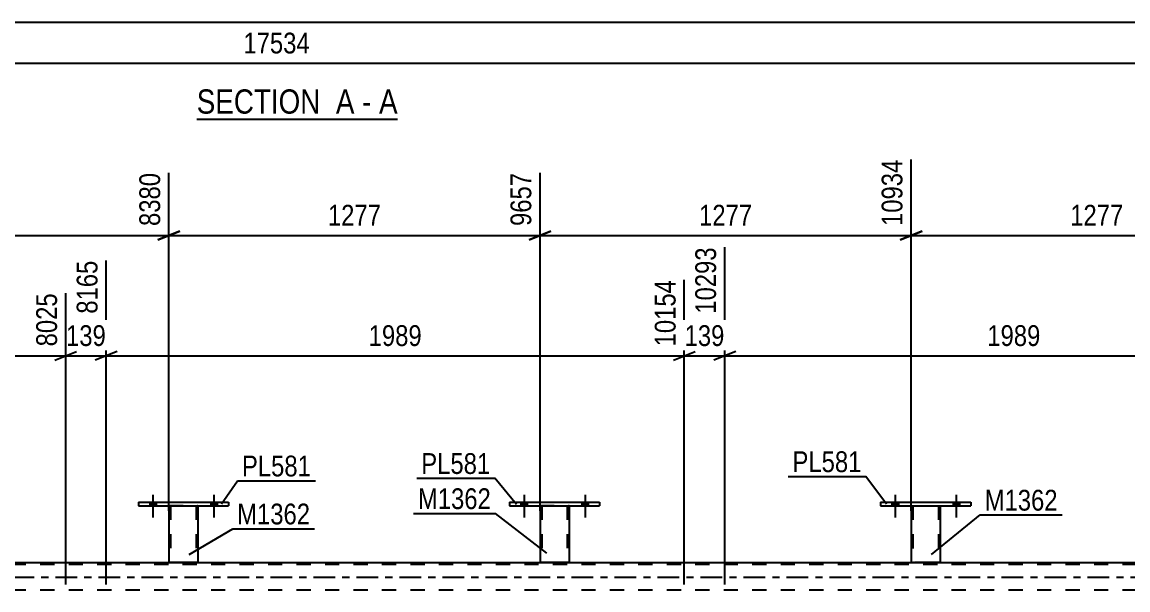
# Model space of a CAD drawing. Header units: millimetres. Extents: x 0 to 841, y 0 to 594.
# Drawn here: x 362.6 to 514.8, y 437.4 to 515.6 of the extents above; entities that cross this region are included whole.
import ezdxf

# ---------------------------------------------------------------- set-up
doc = ezdxf.new("R2010")
doc.units = ezdxf.units.MM
doc.linetypes.add('DXK_LINE_DOT2', pattern=[3.9198, 1.9599, -1.9599])
doc.linetypes.add('DXK_LINE_DOT3', pattern=[5.9187, 2.979, -0.9799, 0.9799, -0.9799])
doc.styles.add('Arial Narrow', font='ARIALN.TTF', dxfattribs={"height": 0.2})

# ---------------------------------------------------------------- blocks, each defined once
blk = doc.blocks.new('Unknown-122567824-11 - 35185')
at = {"color": 6, "linetype": 'Continuous'}
blk.add_line((386.65, 502.25), (414.29, 502.25), dxfattribs=at)
at = {"color": 0, "linetype": 'Continuous'}
for points in [[(404.75, 503), (404.75, 506.5), (386.65, 506.5), (386.65, 503)], [(408.36, 503), (408.36, 506.5), (405.8, 506.5), (405.8, 503)], [(410.69, 503), (410.69, 506.5), (409.41, 506.5), (409.41, 503)], [(414.29, 503), (414.29, 506.5), (411.74, 506.5), (411.74, 503)]]:
    blk.add_wipeout(points, dxfattribs=at)
at = {"color": 7, "linetype": 'Continuous', "style": 'Arial Narrow'}
for s, p in [('SECTION ', (386.65, 503)), ('A', (405.8, 503)), ('A', (411.74, 503)), ('-', (409.41, 503))]:
    blk.add_text(s, height=3.34, dxfattribs=at).set_placement(p)
blk = doc.blocks.new('Part-122567824-4302 - 3926')
at = {"color": 2, "linetype": 'Continuous'}
for p, q in [((429.69, 449.49), (429.69, 449.01)), ((429.69, 449.49), (442.09, 449.49)), ((429.69, 449.01), (442.09, 449.01)), ((442.09, 449.49), (442.09, 449.01))]:
    blk.add_line(p, q, dxfattribs=at)
blk = doc.blocks.new('Part-122567824-4127 - 3926')
at = {"color": 7, "linetype": 'DXK_LINE_DOT2'}
for p, q in [((382.81, 449.02), (386.81, 449.02)), ((382.81, 449.01), (382.81, 449.02)), ((382.81, 449.02), (382.81, 449.01)), ((383.05, 449.02), (383.05, 441.17)), ((386.57, 449.02), (386.57, 441.17)), ((386.81, 449.02), (386.81, 449.01)), ((386.81, 449.01), (386.81, 449.02)), ((383.07, 441.17), (383.29, 441.17)), ((386.56, 441.17), (386.57, 441.17))]:
    blk.add_line(p, q, dxfattribs=at)
at = {"color": 2, "linetype": 'Continuous'}
for p, q in [((382.81, 449.01), (382.81, 441.17)), ((386.81, 449.01), (386.81, 441.17)), ((386.78, 441.17), (382.81, 441.17)), ((386.81, 441.17), (386.78, 441.17))]:
    blk.add_line(p, q, dxfattribs=at)
blk = doc.blocks.new('Part-122567824-4352 - 3926')
at = {"color": 2, "linetype": 'Continuous'}
for p, q in [((480.77, 449.49), (480.77, 449.01)), ((480.77, 449.49), (493.17, 449.49)), ((480.77, 449.01), (493.17, 449.01)), ((493.17, 449.49), (493.17, 449.01))]:
    blk.add_line(p, q, dxfattribs=at)
blk = doc.blocks.new('Bolt-122567824-4287 - 3926')
at = {"linetype": 'Continuous'}
for points in [[(380.17, 449.01), (381.05, 449.01), (381.05, 449.49), (380.17, 449.49)], [(388.57, 449.01), (389.45, 449.01), (389.45, 449.49), (388.57, 449.49)]]:
    blk.add_hatch(color=1, dxfattribs=at).paths.add_polyline_path(points)
at = {"color": 1, "linetype": 'Continuous'}
for p, q in [((380.61, 450.49), (380.61, 447.37)), ((389.01, 450.49), (389.01, 447.37)), ((380.17, 449.49), (380.17, 449.01)), ((381.05, 449.49), (381.05, 449.01)), ((388.57, 449.49), (388.57, 449.01)), ((389.45, 449.49), (389.45, 449.01))]:
    blk.add_line(p, q, dxfattribs=at)
blk = doc.blocks.new('Part-122567824-4307 - 3926')
at = {"color": 7, "linetype": 'DXK_LINE_DOT2'}
for p, q in [((484.97, 449.01), (488.97, 449.01)), ((484.97, 449.01), (484.97, 449.01)), ((484.97, 449.01), (484.97, 449.01)), ((485.21, 449.01), (485.21, 441.17)), ((488.73, 449.01), (488.73, 441.17)), ((488.97, 449.01), (488.97, 449.01)), ((488.97, 449.01), (488.97, 449.01)), ((485.23, 441.17), (485.21, 441.17)), ((485.21, 441.17), (485.23, 441.17)), ((485.27, 441.17), (485.23, 441.17)), ((485.23, 441.17), (485.27, 441.17)), ((488.72, 441.17), (488.73, 441.17))]:
    blk.add_line(p, q, dxfattribs=at)
at = {"color": 2, "linetype": 'Continuous'}
for p, q in [((484.97, 449.01), (484.97, 441.17)), ((488.97, 449.01), (488.97, 441.17)), ((484.97, 441.17), (485.45, 441.17)), ((488.94, 441.17), (485.45, 441.17)), ((488.97, 441.17), (488.94, 441.17))]:
    blk.add_line(p, q, dxfattribs=at)
blk = doc.blocks.new('Part-122567824-4312 - 3926')
at = {"color": 2, "linetype": 'Continuous'}
for p, q in [((378.61, 449.49), (378.61, 449.01)), ((378.61, 449.49), (391.01, 449.49)), ((378.61, 449.01), (391.01, 449.01)), ((391.01, 449.49), (391.01, 449.01))]:
    blk.add_line(p, q, dxfattribs=at)
blk = doc.blocks.new('Part-122567824-4317 - 3926')
at = {"color": 7, "linetype": 'DXK_LINE_DOT2'}
for p, q in [((433.89, 449.02), (437.89, 449.02)), ((433.89, 449.01), (433.89, 449.02)), ((433.89, 449.02), (433.89, 449.01)), ((434.13, 449.02), (434.13, 441.17)), ((437.65, 449.02), (437.65, 441.17)), ((437.89, 449.02), (437.89, 449.01)), ((437.89, 449.01), (437.89, 449.02)), ((434.15, 441.17), (434.37, 441.17)), ((437.64, 441.17), (437.65, 441.17))]:
    blk.add_line(p, q, dxfattribs=at)
at = {"color": 2, "linetype": 'Continuous'}
for p, q in [((433.89, 449.01), (433.89, 441.17)), ((437.89, 449.01), (437.89, 441.17)), ((437.86, 441.17), (433.89, 441.17)), ((437.89, 441.17), (437.86, 441.17))]:
    blk.add_line(p, q, dxfattribs=at)
blk = doc.blocks.new('Bolt-122567824-4377 - 3926')
at = {"linetype": 'Continuous'}
for points in [[(482.33, 449.01), (483.21, 449.01), (483.21, 449.49), (482.33, 449.49)], [(490.73, 449.01), (491.61, 449.01), (491.61, 449.49), (490.73, 449.49)]]:
    blk.add_hatch(color=1, dxfattribs=at).paths.add_polyline_path(points)
at = {"color": 1, "linetype": 'Continuous'}
for p, q in [((482.77, 450.49), (482.77, 447.37)), ((491.17, 450.49), (491.17, 447.37)), ((482.33, 449.49), (482.33, 449.01)), ((483.21, 449.49), (483.21, 449.01)), ((490.73, 449.49), (490.73, 449.01)), ((491.61, 449.49), (491.61, 449.01))]:
    blk.add_line(p, q, dxfattribs=at)
blk = doc.blocks.new('Bolt-122567824-4378 - 3926')
at = {"linetype": 'Continuous'}
for points in [[(482.33, 449.01), (483.21, 449.01), (483.21, 449.49), (482.33, 449.49)], [(490.73, 449.01), (491.61, 449.01), (491.61, 449.49), (490.73, 449.49)]]:
    blk.add_hatch(color=1, dxfattribs=at).paths.add_polyline_path(points)
at = {"color": 1, "linetype": 'Continuous'}
for p, q in [((482.77, 450.49), (482.77, 447.37)), ((491.17, 450.49), (491.17, 447.37)), ((482.33, 449.49), (482.33, 449.01)), ((483.21, 449.49), (483.21, 449.01)), ((490.73, 449.49), (490.73, 449.01)), ((491.61, 449.49), (491.61, 449.01))]:
    blk.add_line(p, q, dxfattribs=at)
blk = doc.blocks.new('Bolt-122567824-4379 - 3926')
at = {"linetype": 'Continuous'}
for points in [[(431.25, 449.01), (432.13, 449.01), (432.13, 449.49), (431.25, 449.49)], [(439.65, 449.01), (440.53, 449.01), (440.53, 449.49), (439.65, 449.49)]]:
    blk.add_hatch(color=1, dxfattribs=at).paths.add_polyline_path(points)
at = {"color": 1, "linetype": 'Continuous'}
for p, q in [((431.69, 450.49), (431.69, 447.37)), ((440.09, 450.49), (440.09, 447.37)), ((431.25, 449.49), (431.25, 449.01)), ((432.13, 449.49), (432.13, 449.01)), ((439.65, 449.49), (439.65, 449.01)), ((440.53, 449.49), (440.53, 449.01))]:
    blk.add_line(p, q, dxfattribs=at)
blk = doc.blocks.new('Bolt-122567824-4380 - 3926')
at = {"linetype": 'Continuous'}
for points in [[(431.25, 449.01), (432.13, 449.01), (432.13, 449.49), (431.25, 449.49)], [(439.65, 449.01), (440.53, 449.01), (440.53, 449.49), (439.65, 449.49)]]:
    blk.add_hatch(color=1, dxfattribs=at).paths.add_polyline_path(points)
at = {"color": 1, "linetype": 'Continuous'}
for p, q in [((431.69, 450.49), (431.69, 447.37)), ((440.09, 450.49), (440.09, 447.37)), ((431.25, 449.49), (431.25, 449.01)), ((432.13, 449.49), (432.13, 449.01)), ((439.65, 449.49), (439.65, 449.01)), ((440.53, 449.49), (440.53, 449.01))]:
    blk.add_line(p, q, dxfattribs=at)
blk = doc.blocks.new('Bolt-122567824-4381 - 3926')
at = {"linetype": 'Continuous'}
for points in [[(380.17, 449.01), (381.05, 449.01), (381.05, 449.49), (380.17, 449.49)], [(388.57, 449.01), (389.45, 449.01), (389.45, 449.49), (388.57, 449.49)]]:
    blk.add_hatch(color=1, dxfattribs=at).paths.add_polyline_path(points)
at = {"color": 1, "linetype": 'Continuous'}
for p, q in [((380.61, 450.49), (380.61, 447.37)), ((389.01, 450.49), (389.01, 447.37)), ((380.17, 449.49), (380.17, 449.01)), ((381.05, 449.49), (381.05, 449.01)), ((388.57, 449.49), (388.57, 449.01)), ((389.45, 449.49), (389.45, 449.01))]:
    blk.add_line(p, q, dxfattribs=at)
blk = doc.blocks.new('Part-122567824-4392 - 3926')
at = {"color": 7, "linetype": 'DXK_LINE_DOT2'}
for p, q in [((47.6, 440.94), (606.34, 440.93)), ((47.6, 437.42), (606.34, 437.41))]:
    blk.add_line(p, q, dxfattribs=at)
at = {"color": 2, "linetype": 'Continuous'}
blk.add_line((233.57, 441.17), (606.34, 441.17), dxfattribs=at)
at = {"color": 7, "linetype": 'DXK_LINE_DOT3'}
blk.add_line((47.6, 439.18), (606.34, 439.17), dxfattribs=at)
blk = doc.blocks.new('StraightDimension-122567824-49558 - 35185')
at = {"color": 7, "linetype": 'Continuous'}
blk.add_line((47.6, 515.61), (747.68, 515.61), dxfattribs=at)
blk = doc.blocks.new('StraightDimension-122567824-49588 - 35185')
at = {"color": 7, "linetype": 'Continuous'}
blk.add_line((46.96, 509.94), (748.32, 509.94), dxfattribs=at)
at = {"color": 0}
blk.add_wipeout([(402.81, 510.69), (402.81, 514.89), (392.47, 514.89), (392.47, 510.69)], dxfattribs=at)
at = {"color": 3, "style": 'Arial Narrow'}
blk.add_text('17534', height=2.863, dxfattribs=at).set_placement((393.07, 511.29))
blk = doc.blocks.new('StraightDimension-122567824-20588 - 3926')
at = {"color": 7, "linetype": 'Continuous'}
for p, q in [((331.73, 448.29), (331.73, 494.84)), ((382.81, 448.29), (382.81, 494.84)), ((333.23, 486.83), (330.23, 485.63)), ((331.73, 486.23), (382.81, 486.23)), ((381.31, 485.63), (384.31, 486.83))]:
    blk.add_line(p, q, dxfattribs=at)
at = {"color": 0, "linetype": 'Continuous'}
blk.add_wipeout([(382.21, 495.44), (378.01, 495.44), (378.01, 486.93), (382.21, 486.93)], dxfattribs=at)
at = {"color": 0}
blk.add_wipeout([(361.53, 486.98), (361.53, 491.18), (353.02, 491.18), (353.02, 486.98)], dxfattribs=at)
at = {"color": 3, "linetype": 'Continuous', "style": 'Arial Narrow'}
blk.add_text('8380', height=2.863, rotation=90.0002, dxfattribs=at).set_placement((381.61, 487.53))
at = {"color": 3, "style": 'Arial Narrow'}
blk.add_text('1277', height=2.863, dxfattribs=at).set_placement((353.62, 487.58))
blk = doc.blocks.new('StraightDimension-122567824-19143 - 3926')
at = {"color": 7, "linetype": 'Continuous'}
for p, q in [((374.19, 438.17), (374.19, 482.76)), ((453.75, 438.17), (453.75, 480.09)), ((375.69, 470.25), (372.69, 469.05)), ((452.25, 469.05), (455.25, 470.25)), ((374.19, 469.65), (453.75, 469.65))]:
    blk.add_line(p, q, dxfattribs=at)
at = {"color": 0, "linetype": 'Continuous'}
blk.add_wipeout([(453.15, 480.69), (448.95, 480.69), (448.95, 470.35), (453.15, 470.35)], dxfattribs=at)
at = {"color": 0}
blk.add_wipeout([(418.23, 470.4), (418.23, 474.6), (409.71, 474.6), (409.71, 470.4)], dxfattribs=at)
at = {"color": 3, "linetype": 'Continuous', "style": 'Arial Narrow'}
blk.add_text('10154', height=2.863, rotation=90.0002, dxfattribs=at).set_placement((452.55, 470.95))
at = {"color": 3, "style": 'Arial Narrow'}
blk.add_text('1989', height=2.863, dxfattribs=at).set_placement((410.31, 471))
blk = doc.blocks.new('StraightDimension-122567824-19141 - 3926')
at = {"color": 7, "linetype": 'Continuous'}
for p, q in [((459.32, 438.17), (459.32, 484.59)), ((538.88, 438.17), (538.88, 480.09)), ((460.82, 470.25), (457.82, 469.05)), ((537.38, 469.05), (540.38, 470.25)), ((459.32, 469.65), (538.88, 469.65))]:
    blk.add_line(p, q, dxfattribs=at)
at = {"color": 0, "linetype": 'Continuous'}
blk.add_wipeout([(538.28, 480.69), (534.08, 480.69), (534.08, 470.35), (538.28, 470.35)], dxfattribs=at)
at = {"color": 0}
blk.add_wipeout([(503.36, 470.4), (503.36, 474.6), (494.85, 474.6), (494.85, 470.4)], dxfattribs=at)
at = {"color": 3, "linetype": 'Continuous', "style": 'Arial Narrow'}
blk.add_text('12282', height=2.863, rotation=90.0002, dxfattribs=at).set_placement((537.68, 470.95))
at = {"color": 3, "style": 'Arial Narrow'}
blk.add_text('1989', height=2.863, dxfattribs=at).set_placement((495.45, 471))
blk = doc.blocks.new('StraightDimension-122567824-19142 - 3926')
at = {"color": 7, "linetype": 'Continuous'}
for p, q in [((459.32, 438.17), (459.32, 484.59)), ((453.75, 438.17), (453.75, 480.09)), ((452.25, 469.05), (455.25, 470.25)), ((460.82, 470.25), (457.82, 469.05)), ((453.75, 469.65), (459.32, 469.65))]:
    blk.add_line(p, q, dxfattribs=at)
at = {"color": 0}
blk.add_wipeout([(459.88, 470.4), (459.88, 474.6), (453.19, 474.6), (453.19, 470.4)], dxfattribs=at)
at = {"color": 3, "style": 'Arial Narrow'}
blk.add_text('139', height=2.863, dxfattribs=at).set_placement((453.79, 471))
at = {"color": 0, "linetype": 'Continuous'}
blk.add_wipeout([(458.72, 485.19), (454.52, 485.19), (454.52, 474.85), (458.72, 474.85)], dxfattribs=at)
at = {"color": 3, "linetype": 'Continuous', "style": 'Arial Narrow'}
blk.add_text('10293', height=2.863, rotation=90.0002, dxfattribs=at).set_placement((458.12, 475.45))
blk = doc.blocks.new('StraightDimension-122567824-19144 - 3926')
at = {"color": 7, "linetype": 'Continuous'}
for p, q in [((374.19, 438.17), (374.19, 482.76)), ((368.62, 438.17), (368.62, 478.26)), ((367.12, 469.05), (370.12, 470.25)), ((375.69, 470.25), (372.69, 469.05)), ((368.62, 469.65), (374.19, 469.65))]:
    blk.add_line(p, q, dxfattribs=at)
at = {"color": 0}
blk.add_wipeout([(374.74, 470.4), (374.74, 474.6), (368.06, 474.6), (368.06, 470.4)], dxfattribs=at)
at = {"color": 3, "style": 'Arial Narrow'}
blk.add_text('139', height=2.863, dxfattribs=at).set_placement((368.66, 471))
at = {"color": 0, "linetype": 'Continuous'}
blk.add_wipeout([(373.59, 483.36), (369.39, 483.36), (369.39, 474.85), (373.59, 474.85)], dxfattribs=at)
at = {"color": 3, "linetype": 'Continuous', "style": 'Arial Narrow'}
blk.add_text('8165', height=2.863, rotation=90.0002, dxfattribs=at).set_placement((372.99, 475.45))
blk = doc.blocks.new('StraightDimension-122567824-19145 - 3926')
at = {"color": 7, "linetype": 'Continuous'}
for p, q in [((289.06, 438.17), (289.06, 482.76)), ((368.62, 438.17), (368.62, 478.26)), ((290.56, 470.25), (287.56, 469.05)), ((367.12, 469.05), (370.12, 470.25)), ((289.06, 469.65), (368.62, 469.65))]:
    blk.add_line(p, q, dxfattribs=at)
at = {"color": 0, "linetype": 'Continuous'}
blk.add_wipeout([(368.02, 478.86), (363.82, 478.86), (363.82, 470.35), (368.02, 470.35)], dxfattribs=at)
at = {"color": 0}
blk.add_wipeout([(333.09, 470.4), (333.09, 474.6), (324.58, 474.6), (324.58, 470.4)], dxfattribs=at)
at = {"color": 3, "linetype": 'Continuous', "style": 'Arial Narrow'}
blk.add_text('8025', height=2.863, rotation=90.0002, dxfattribs=at).set_placement((367.42, 470.95))
at = {"color": 3, "style": 'Arial Narrow'}
blk.add_text('1989', height=2.863, dxfattribs=at).set_placement((325.18, 471))
blk = doc.blocks.new('StraightDimension-122567824-20585 - 3926')
at = {"color": 7, "linetype": 'Continuous'}
for p, q in [((484.97, 448.29), (484.97, 496.67)), ((536.06, 448.29), (536.06, 496.67)), ((486.47, 486.83), (483.47, 485.63)), ((484.97, 486.23), (536.06, 486.23)), ((534.56, 485.63), (537.56, 486.83))]:
    blk.add_line(p, q, dxfattribs=at)
at = {"color": 0, "linetype": 'Continuous'}
blk.add_wipeout([(535.46, 497.27), (531.26, 497.27), (531.26, 486.93), (535.46, 486.93)], dxfattribs=at)
at = {"color": 0}
blk.add_wipeout([(514.77, 486.98), (514.77, 491.18), (506.26, 491.18), (506.26, 486.98)], dxfattribs=at)
at = {"color": 3, "linetype": 'Continuous', "style": 'Arial Narrow'}
blk.add_text('12211', height=2.863, rotation=90.0002, dxfattribs=at).set_placement((534.86, 487.53))
at = {"color": 3, "style": 'Arial Narrow'}
blk.add_text('1277', height=2.863, dxfattribs=at).set_placement((506.86, 487.58))
blk = doc.blocks.new('StraightDimension-122567824-20586 - 3926')
at = {"color": 7, "linetype": 'Continuous'}
for p, q in [((484.97, 448.29), (484.97, 496.67)), ((433.89, 448.29), (433.89, 494.84)), ((435.39, 486.83), (432.39, 485.63)), ((433.89, 486.23), (484.97, 486.23)), ((483.47, 485.63), (486.47, 486.83))]:
    blk.add_line(p, q, dxfattribs=at)
at = {"color": 0, "linetype": 'Continuous'}
blk.add_wipeout([(484.37, 497.27), (480.17, 497.27), (480.17, 486.93), (484.37, 486.93)], dxfattribs=at)
at = {"color": 0}
blk.add_wipeout([(463.69, 486.98), (463.69, 491.18), (455.18, 491.18), (455.18, 486.98)], dxfattribs=at)
at = {"color": 3, "linetype": 'Continuous', "style": 'Arial Narrow'}
blk.add_text('10934', height=2.863, rotation=90.0002, dxfattribs=at).set_placement((483.77, 487.53))
at = {"color": 3, "style": 'Arial Narrow'}
blk.add_text('1277', height=2.863, dxfattribs=at).set_placement((455.78, 487.58))
blk = doc.blocks.new('StraightDimension-122567824-20587 - 3926')
at = {"color": 7, "linetype": 'Continuous'}
for p, q in [((382.81, 448.29), (382.81, 494.84)), ((433.89, 448.29), (433.89, 494.84)), ((384.31, 486.83), (381.31, 485.63)), ((382.81, 486.23), (433.89, 486.23)), ((432.39, 485.63), (435.39, 486.83))]:
    blk.add_line(p, q, dxfattribs=at)
at = {"color": 0, "linetype": 'Continuous'}
blk.add_wipeout([(433.29, 495.44), (429.09, 495.44), (429.09, 486.93), (433.29, 486.93)], dxfattribs=at)
at = {"color": 0}
blk.add_wipeout([(412.61, 486.98), (412.61, 491.18), (404.1, 491.18), (404.1, 486.98)], dxfattribs=at)
at = {"color": 3, "linetype": 'Continuous', "style": 'Arial Narrow'}
blk.add_text('9657', height=2.863, rotation=90.0002, dxfattribs=at).set_placement((432.69, 487.53))
at = {"color": 3, "style": 'Arial Narrow'}
blk.add_text('1277', height=2.863, dxfattribs=at).set_placement((404.7, 487.58))
blk = doc.blocks.new('Mark-122567824-4348 - 3926')
at = {"color": 0}
blk.add_wipeout([(478.15, 453.63), (478.15, 456.63), (468.64, 456.63), (468.64, 453.63)], dxfattribs=at)
blk.add_wipeout([(478.15, 453.63), (478.15, 456.63), (468.64, 456.63), (468.64, 453.63)], dxfattribs=at)
at = {"color": 30, "linetype": 'Continuous'}
for p in [(468.04, 453.03), (481.57, 449.2)]:
    blk.add_line(p, (478.75, 453.03), dxfattribs=at)
at = {"color": 3, "style": 'Arial Narrow'}
blk.add_text('PL581', height=2.863, dxfattribs=at).set_placement((468.64, 453.63))
blk = doc.blocks.new('Mark-122567824-4123 - 3926')
at = {"color": 0}
blk.add_wipeout([(402.26, 446.43), (402.26, 449.43), (392.21, 449.43), (392.21, 446.43)], dxfattribs=at)
blk.add_wipeout([(402.26, 446.43), (402.26, 449.43), (392.21, 449.43), (392.21, 446.43)], dxfattribs=at)
at = {"color": 30, "linetype": 'Continuous'}
for p, q in [((385.59, 442.28), (391.61, 445.83)), ((391.61, 445.83), (402.86, 445.83))]:
    blk.add_line(p, q, dxfattribs=at)
at = {"color": 3, "style": 'Arial Narrow'}
blk.add_text('M1362', height=2.863, dxfattribs=at).set_placement((392.21, 446.43))
blk = doc.blocks.new('Mark-122567824-4298 - 3926')
at = {"color": 0}
blk.add_wipeout([(427.06, 453.38), (427.06, 456.38), (417.55, 456.38), (417.55, 453.38)], dxfattribs=at)
blk.add_wipeout([(427.06, 453.38), (427.06, 456.38), (417.55, 456.38), (417.55, 453.38)], dxfattribs=at)
at = {"color": 30, "linetype": 'Continuous'}
for p in [(416.95, 452.78), (430.65, 449.17)]:
    blk.add_line(p, (427.66, 452.78), dxfattribs=at)
at = {"color": 3, "style": 'Arial Narrow'}
blk.add_text('PL581', height=2.863, dxfattribs=at).set_placement((417.55, 453.38))
blk = doc.blocks.new('Mark-122567824-4303 - 3926')
at = {"color": 0}
blk.add_wipeout([(505.14, 448.33), (505.14, 451.33), (495.09, 451.33), (495.09, 448.33)], dxfattribs=at)
blk.add_wipeout([(505.14, 448.33), (505.14, 451.33), (495.09, 451.33), (495.09, 448.33)], dxfattribs=at)
at = {"color": 30, "linetype": 'Continuous'}
for p, q in [((487.75, 442.28), (494.49, 447.73)), ((494.49, 447.73), (505.74, 447.73))]:
    blk.add_line(p, q, dxfattribs=at)
at = {"color": 3, "style": 'Arial Narrow'}
blk.add_text('M1362', height=2.863, dxfattribs=at).set_placement((495.09, 448.33))
blk = doc.blocks.new('Mark-122567824-4308 - 3926')
at = {"color": 0}
blk.add_wipeout([(402.37, 453.04), (402.37, 456.04), (392.87, 456.04), (392.87, 453.04)], dxfattribs=at)
blk.add_wipeout([(402.37, 453.04), (402.37, 456.04), (392.87, 456.04), (392.87, 453.04)], dxfattribs=at)
at = {"color": 30, "linetype": 'Continuous'}
for p, q in [((390.05, 449.26), (392.27, 452.44)), ((392.27, 452.44), (402.97, 452.44))]:
    blk.add_line(p, q, dxfattribs=at)
at = {"color": 3, "style": 'Arial Narrow'}
blk.add_text('PL581', height=2.863, dxfattribs=at).set_placement((392.87, 453.04))
blk = doc.blocks.new('Mark-122567824-4313 - 3926')
at = {"color": 0}
blk.add_wipeout([(427.15, 448.54), (427.15, 451.54), (417.09, 451.54), (417.09, 448.54)], dxfattribs=at)
blk.add_wipeout([(427.15, 448.54), (427.15, 451.54), (417.09, 451.54), (417.09, 448.54)], dxfattribs=at)
at = {"color": 30, "linetype": 'Continuous'}
for p in [(416.49, 447.94), (434.85, 442.49)]:
    blk.add_line(p, (427.75, 447.94), dxfattribs=at)
at = {"color": 3, "style": 'Arial Narrow'}
blk.add_text('M1362', height=2.863, dxfattribs=at).set_placement((417.09, 448.54))

msp = doc.modelspace()

# ---------------------------------------------------------------- block references
for name in ['StraightDimension-122567824-49558 - 35185', 'Unknown-122567824-11 - 35185', 'Bolt-122567824-4287 - 3926', 'Bolt-122567824-4381 - 3926', 'Bolt-122567824-4379 - 3926', 'Bolt-122567824-4380 - 3926', 'Bolt-122567824-4377 - 3926', 'Bolt-122567824-4378 - 3926', 'Part-122567824-4312 - 3926', 'Part-122567824-4127 - 3926', 'Part-122567824-4302 - 3926', 'Part-122567824-4317 - 3926', 'Part-122567824-4352 - 3926', 'Part-122567824-4307 - 3926', 'Part-122567824-4392 - 3926']:
    msp.add_blockref(name, (0, 0))

# ---------------------------------------------------------------- next in the draw order: block references
for name in ['StraightDimension-122567824-49588 - 35185', 'StraightDimension-122567824-20588 - 3926', 'StraightDimension-122567824-19141 - 3926']:
    msp.add_blockref(name, (0, 0))

# ---------------------------------------------------------------- next in the draw order: block references
for name in ['StraightDimension-122567824-20585 - 3926', 'StraightDimension-122567824-19143 - 3926']:
    msp.add_blockref(name, (0, 0))

# ---------------------------------------------------------------- next in the draw order: block references
for name in ['StraightDimension-122567824-19142 - 3926', 'StraightDimension-122567824-19144 - 3926', 'Mark-122567824-4303 - 3926']:
    msp.add_blockref(name, (0, 0))

# ---------------------------------------------------------------- next in the draw order: block references
for name in ['StraightDimension-122567824-20586 - 3926', 'StraightDimension-122567824-19145 - 3926']:
    msp.add_blockref(name, (0, 0))

# ---------------------------------------------------------------- next in the draw order: block references
for name in ['StraightDimension-122567824-20587 - 3926', 'Mark-122567824-4348 - 3926']:
    msp.add_blockref(name, (0, 0))

# ---------------------------------------------------------------- next in the draw order: block references
for name in ['Mark-122567824-4298 - 3926', 'Mark-122567824-4123 - 3926']:
    msp.add_blockref(name, (0, 0))

# ---------------------------------------------------------------- next in the draw order: block references
for name in ['Mark-122567824-4308 - 3926', 'Mark-122567824-4313 - 3926']:
    msp.add_blockref(name, (0, 0))

doc.saveas('drawing.dxf')
